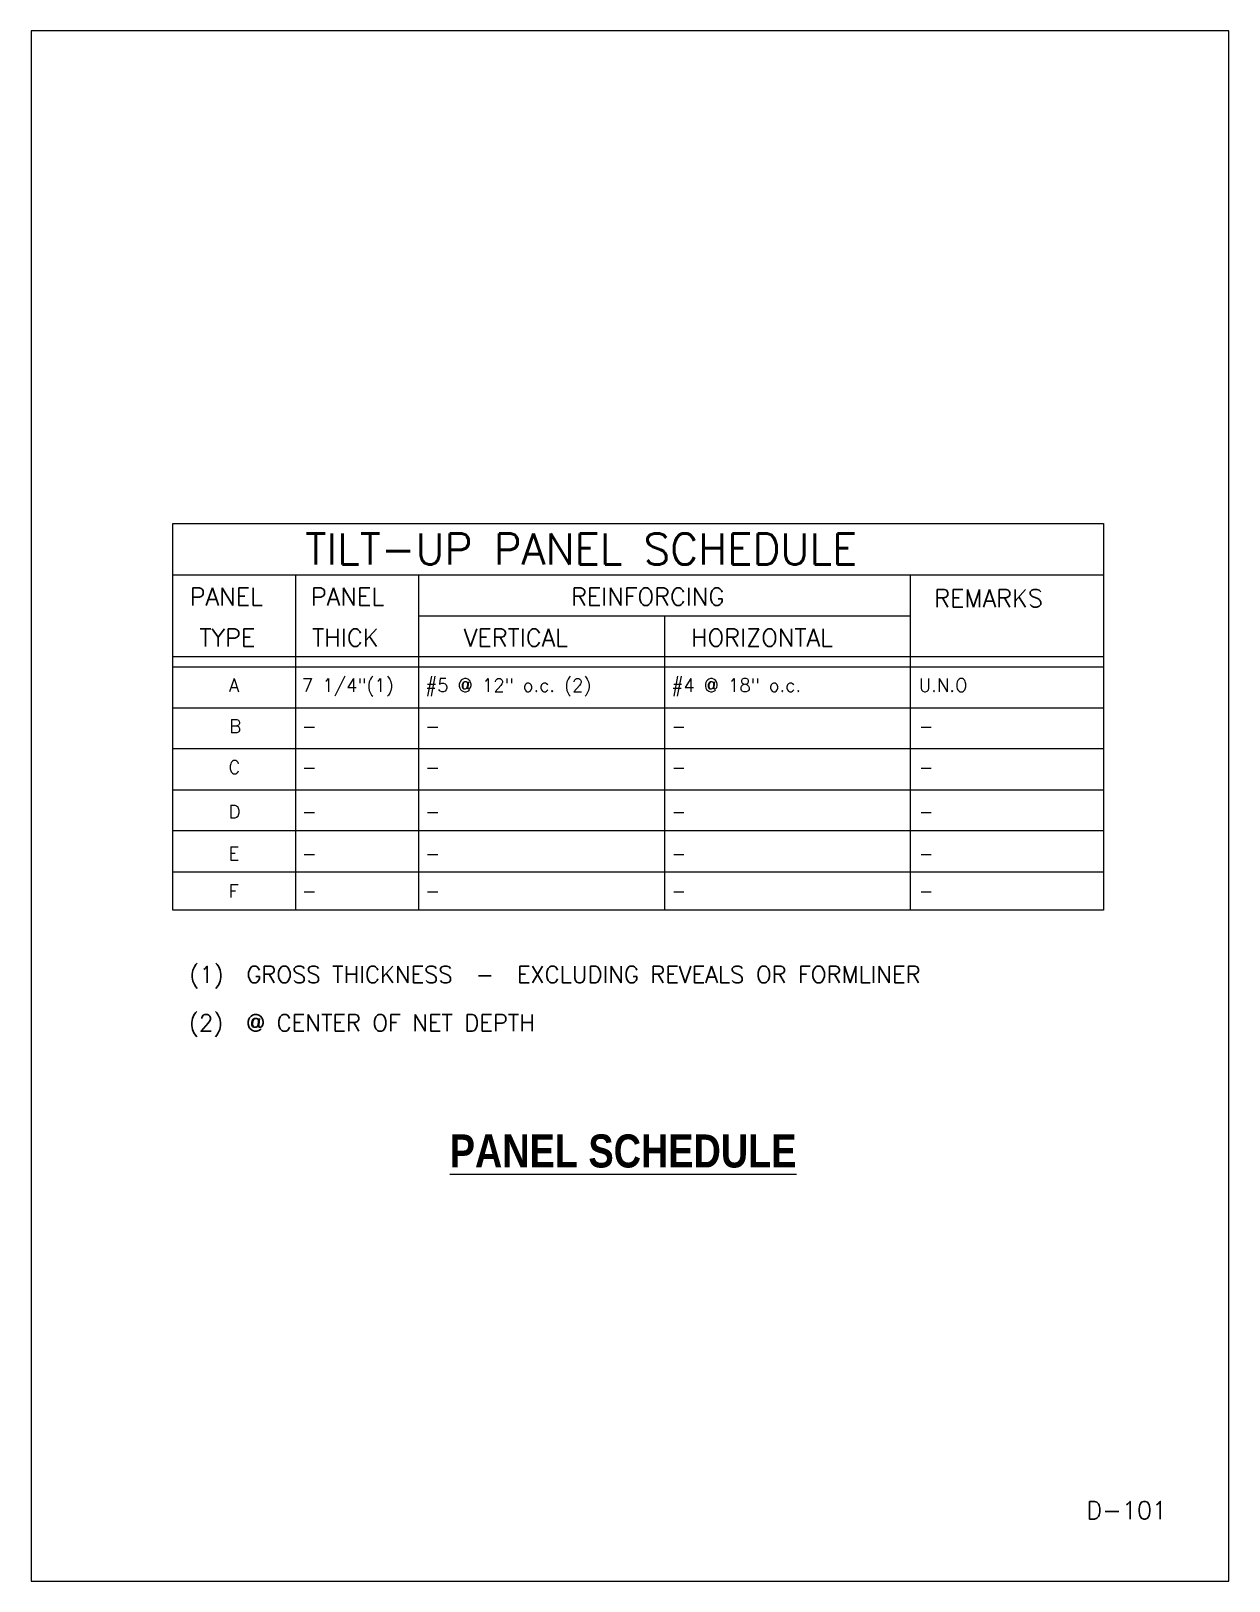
# Model space of a CAD drawing. Extents: x 0 to 8.5, y 0 to 11.
import ezdxf
from ezdxf.enums import TextEntityAlignment as Align

# ---------------------------------------------------------------- set-up
doc = ezdxf.new("R2010")
doc.units = 0
doc.header["$MEASUREMENT"] = 0
doc.linetypes.add('DEFAULT', pattern=[0])
doc.layers.get('0').update_dxf_attribs({"linetype": 'CONTINUOUS'})
doc.styles.add('HD8', font='Simplex')
doc.styles.add('SIMPLEX', font='Simplex')
doc.styles.get("Standard").update_dxf_attribs({"font": 'simplex.shx'})

msp = doc.modelspace()

# ---------------------------------------------------------------- linework, layer by layer
at = {"linetype": 'DEFAULT'}
for p, q in [((1.006, 7.504), (7.609, 7.504)), ((1.006, 4.761), (1.006, 7.504)), ((7.609, 7.504), (7.609, 4.761)), ((1.006, 7.141), (7.609, 7.141)), ((1.878, 4.761), (1.878, 7.141)), ((2.75, 7.141), (2.75, 4.761)), ((6.239, 7.141), (6.239, 4.761)), ((2.75, 6.85), (6.239, 6.85)), ((4.494, 6.85), (4.494, 4.761)), ((1.006, 6.56), (7.609, 6.56)), ((1.006, 6.487), (7.609, 6.487)), ((1.006, 6.196), (7.609, 6.196)), ((7.609, 5.906), (1.006, 5.906)), ((1.006, 5.615), (7.609, 5.615)), ((7.609, 5.324), (1.006, 5.324)), ((1.006, 5.033), (7.609, 5.033)), ((7.609, 4.761), (1.006, 4.761))]:
    msp.add_line(p, q, dxfattribs=at)
at = {"linetype": 'Continuous'}
msp.add_lwpolyline([(0, 0), (8.5, 0), (8.5, 11), (0, 11)], close=True, dxfattribs=at)

# ---------------------------------------------------------------- texts
for s, height, style, p in [('TILT-UP PANEL SCHEDULE', 0.21969, 'SIMPLEX', (1.946, 7.214)), ('PANEL', 0.125, 'SIMPLEX', (1.126, 6.923)), ('PANEL', 0.125, 'SIMPLEX', (1.986, 6.923)), ('REINFORCING', 0.125, 'SIMPLEX', (3.832, 6.923)), ('REMARKS', 0.125, 'SIMPLEX', (6.409, 6.912)), ('TYPE', 0.125, 'SIMPLEX', (1.195, 6.632)), ('THICK', 0.125, 'SIMPLEX', (1.995, 6.632)), ('VERTICAL', 0.125, 'SIMPLEX', (3.071, 6.632)), ('HORIZONTAL', 0.125, 'SIMPLEX', (4.683, 6.632)), ('A', 0.0938, 'HD8', (1.405, 6.31)), ('7 1/4"(1)', 0.0938, 'HD8', (1.922, 6.31)), ('#5 @ 12" o.c. (2)', 0.09375, 'HD8', (2.798, 6.31)), ('#4 @ 18" o.c.', 0.09375, 'HD8', (4.544, 6.31)), ('U.N.O', 0.0938, 'HD8', (6.299, 6.31)), ('B', 0.0938, 'HD8', (1.407, 6.019)), ('-', 0.0938, 'HD8', (1.922, 6.019)), ('-', 0.0938, 'HD8', (2.798, 6.019)), ('-', 0.0938, 'HD8', (4.544, 6.019)), ('-', 0.0938, 'HD8', (6.299, 6.019)), ('C', 0.0938, 'HD8', (1.401, 5.728)), ('-', 0.0938, 'HD8', (1.922, 5.728)), ('-', 0.0938, 'HD8', (2.798, 5.728)), ('-', 0.0938, 'HD8', (4.544, 5.728)), ('-', 0.0938, 'HD8', (6.299, 5.728)), ('D', 0.0938, 'HD8', (1.402, 5.413)), ('-', 0.0938, 'HD8', (1.922, 5.413)), ('-', 0.0938, 'HD8', (2.798, 5.413)), ('-', 0.0938, 'HD8', (4.544, 5.413)), ('-', 0.0938, 'HD8', (6.299, 5.413)), ('E', 0.0938, 'HD8', (1.401, 5.116)), ('-', 0.0938, 'HD8', (1.922, 5.116)), ('-', 0.0938, 'HD8', (2.798, 5.116)), ('-', 0.0938, 'HD8', (4.544, 5.116)), ('-', 0.0938, 'HD8', (6.299, 5.116)), ('F', 0.0938, 'HD8', (1.402, 4.85)), ('-', 0.0938, 'HD8', (1.922, 4.85)), ('-', 0.0938, 'HD8', (2.798, 4.85)), ('-', 0.0938, 'HD8', (4.544, 4.85)), ('-', 0.0938, 'HD8', (6.299, 4.85)), ('(1)  GROSS THICKNESS  -  EXCLUDING REVEALS OR FORMLINER', 0.11811, 'HD8', (1.124, 4.245)), ('(2)  @ CENTER OF NET DEPTH', 0.11811, 'HD8', (1.121, 3.902))]:
    msp.add_text(s, height=height, dxfattribs=dict(style=style)).set_placement(p)
msp.add_text('D-101', height=0.125, dxfattribs=at).set_placement((8.061, 0.44), align=Align.RIGHT)
at = {"linetype": 'Continuous', "insert": (2.971, 3.169), "char_height": 0.23438, "width": 2.79297, "attachment_point": 1}
msp.add_mtext('{\\fTechnicBold|b0|i0|c2|p2;\\LPANEL SCHEDULE}', dxfattribs=at)

doc.saveas('drawing.dxf')
